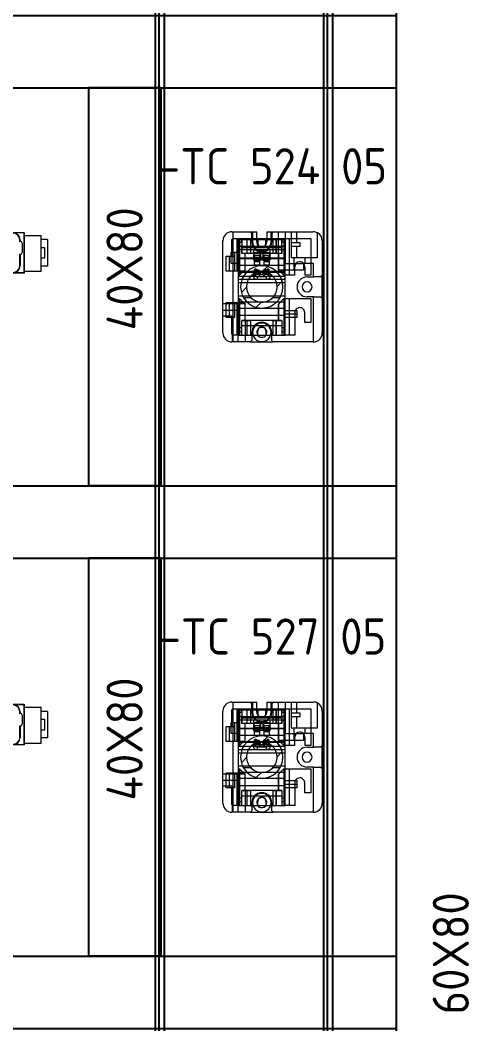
# Model space of a CAD drawing. Header units: millimetres. Extents: x 0 to 69574, y -5 to 41746.
# Drawn here: x 45713 to 45961, y 11662 to 12217 of the extents above; entities that cross this region are included whole.
import ezdxf
from ezdxf.enums import TextEntityAlignment as Align

# ---------------------------------------------------------------- set-up
doc = ezdxf.new("R2010")
doc.units = ezdxf.units.MM
doc.set_wipeout_variables(frame=1)
doc.layers.add('! NO PLOT !', color=7, linetype='Continuous', true_color=0xff75dd, plot=False)
doc.layers.add('000-PI-Oprema', color=30, linetype='Continuous', lineweight=5)
doc.layers.add('000-PI_TEXT', color=7, linetype='Continuous')
doc.layers.add('002-PI-Kabelska kanalica', color=150, linetype='Continuous')
doc.styles.add('PI0', font='isocpeur.ttf', dxfattribs={"width": 0.9})

# ---------------------------------------------------------------- blocks, each defined once
blk = doc.blocks.new('*U1095')
at = {"layer": '002-PI-Kabelska kanalica'}
blk.add_line((40, -100), (40, 1510), dxfattribs=at)
blk = doc.blocks.new('*U1086')
at = {"layer": '002-PI-Kabelska kanalica'}
for p, q in [((-20, 470), (20, 470)), ((-20, -100), (-20, 470)), ((20, -100), (20, 470)), ((-20, -100), (20, -100))]:
    blk.add_line(p, q, dxfattribs=at)
blk = doc.blocks.new('8606.000_montažna')
at = {"layer": '! NO PLOT !'}
blk.add_line((51182.39, 38449.42), (51182.39, 36559.42), dxfattribs=at)
blk = doc.blocks.new('*U580')
at = {"layer": '002-PI-Kabelska kanalica'}
for p, q in [((-20, 120), (20, 120)), ((-20, -100), (-20, 120)), ((20, -100), (20, 120)), ((-20, -100), (20, -100))]:
    blk.add_line(p, q, dxfattribs=at)
blk = doc.blocks.new('XPSBAC14AC')
blk.add_wipeout([(51947.94, 38327.31), (51951.03, 38327.31), (51951.03, 38330.91), (51965.63, 38330.91), (51965.63, 38327.31), (51967.94, 38327.31), (51967.94, 38317.9), (51969.58, 38317.9), (51969.58, 38218.9), (51967.94, 38218.9), (51967.94, 38209.5), (51965.63, 38209.5), (51965.63, 38205.9), (51951.03, 38205.9), (51951.03, 38209.5), (51947.94, 38209.5), (51947.94, 38218.9), (51947.08, 38218.9), (51947.08, 38317.9), (51947.94, 38317.9)]).dxf.layer = '000-PI-Oprema'
at = {"layer": '000-PI-Oprema'}
for p, q in [((51951.03, 38330.91), (51965.63, 38330.91)), ((51951.03, 38330.91), (51951.03, 38327.31)), ((51955.34, 38329.2), (51961.33, 38329.2)), ((51955.34, 38327.31), (51955.34, 38329.2)), ((51961.33, 38329.2), (51961.33, 38327.31)), ((51965.63, 38330.91), (51965.63, 38327.31)), ((51967.94, 38327.31), (51947.94, 38327.31)), ((51947.94, 38317.9), (51947.94, 38327.31)), ((51967.94, 38327.31), (51967.94, 38317.9)), ((51947.08, 38317.9), (51953.47, 38317.9)), ((51947.17, 38317.82), (51947.08, 38317.9)), ((51947.08, 38299.18), (51947.08, 38317.9)), ((51947.17, 38317.82), (51953.33, 38317.82)), ((51947.17, 38218.99), (51947.17, 38317.82)), ((51953.33, 38317.9), (51953.33, 38315.25)), ((51953.47, 38317.4), (51953.33, 38317.4)), ((51954.89, 38318.75), (51953.47, 38318.75)), ((51953.47, 38315.09), (51953.47, 38318.75)), ((51954.89, 38318.56), (51953.47, 38318.56)), ((51954.89, 38318.75), (51954.89, 38315.09)), ((51954.89, 38317.9), (51961.77, 38317.9)), ((51955.33, 38317.4), (51954.89, 38317.4)), ((51955.33, 38317.4), (51955.33, 38315.4)), ((51961.77, 38317.4), (51961.33, 38317.4)), ((51961.33, 38315.4), (51961.33, 38317.4)), ((51963.19, 38318.75), (51961.77, 38318.75)), ((51961.77, 38315.09), (51961.77, 38318.75)), ((51961.77, 38318.56), (51963.19, 38318.56)), ((51963.19, 38318.75), (51963.19, 38315.09)), ((51963.19, 38317.9), (51969.58, 38317.9)), ((51963.33, 38317.4), (51963.19, 38317.4)), ((51963.33, 38317.9), (51963.33, 38315.25)), ((51963.33, 38317.82), (51969.49, 38317.82)), ((51969.49, 38317.82), (51969.58, 38317.9)), ((51969.49, 38317.82), (51969.49, 38218.99)), ((51969.58, 38317.9), (51969.58, 38299.18)), ((51953.47, 38315.25), (51951.28, 38315.25)), ((51951.28, 38315.08), (51951.28, 38315.25)), ((51965.38, 38315.08), (51951.28, 38315.08)), ((51953.47, 38315.4), (51953.33, 38315.4)), ((51954.89, 38315.46), (51953.47, 38315.46)), ((51955.33, 38315.4), (51954.89, 38315.4)), ((51961.77, 38315.25), (51954.89, 38315.25)), ((51955.33, 38316.76), (51958.33, 38316.79)), ((51958.33, 38316.79), (51961.33, 38316.76)), ((51961.77, 38315.4), (51961.33, 38315.4)), ((51961.77, 38315.46), (51963.19, 38315.46)), ((51963.33, 38315.4), (51963.19, 38315.4)), ((51965.38, 38315.25), (51963.19, 38315.25)), ((51965.38, 38315.25), (51965.38, 38315.08)), ((51947.28, 38311.25), (51947.45, 38311.25)), ((51947.28, 38311.25), (51947.28, 38225.05)), ((51947.45, 38311.25), (51947.45, 38225.05)), ((51969.21, 38311.25), (51969.38, 38311.25)), ((51969.21, 38225.05), (51969.21, 38311.25)), ((51969.38, 38225.05), (51969.38, 38311.25)), ((51947.02, 38297.5), (51947.11, 38297.5)), ((51947.02, 38294.3), (51947.02, 38297.5)), ((51947.06, 38299.15), (51947.14, 38299.23)), ((51947.06, 38297.5), (51947.06, 38299.15)), ((51947.14, 38300.15), (51947.08, 38300.15)), ((51947.11, 38297.67), (51947.08, 38297.67)), ((51947.08, 38297.67), (51947.08, 38297.5)), ((51947.11, 38294.13), (51947.11, 38297.67)), ((51969.58, 38300.15), (51969.53, 38300.15)), ((51969.53, 38299.23), (51969.61, 38299.15)), ((51969.59, 38297.67), (51969.56, 38297.67)), ((51969.56, 38297.67), (51969.56, 38294.13)), ((51969.56, 38297.5), (51969.64, 38297.5)), ((51969.59, 38297.5), (51969.59, 38297.67)), ((51969.61, 38299.15), (51969.61, 38297.5)), ((51969.64, 38297.5), (51969.64, 38294.3)), ((51947.11, 38294.3), (51947.02, 38294.3)), ((51947.06, 38292.65), (51947.06, 38294.3)), ((51947.14, 38292.58), (51947.06, 38292.65)), ((51947.08, 38294.3), (51947.08, 38294.13)), ((51947.08, 38294.13), (51947.11, 38294.13)), ((51947.08, 38244.18), (51947.08, 38292.63)), ((51947.08, 38291.65), (51947.14, 38291.65)), ((51969.61, 38292.65), (51969.53, 38292.58)), ((51969.53, 38291.65), (51969.58, 38291.65)), ((51969.64, 38294.3), (51969.56, 38294.3)), ((51969.56, 38294.13), (51969.59, 38294.13)), ((51969.58, 38292.63), (51969.58, 38244.18)), ((51969.59, 38294.13), (51969.59, 38294.3)), ((51969.61, 38294.3), (51969.61, 38292.65)), ((51947.14, 38245.15), (51947.08, 38245.15)), ((51969.58, 38245.15), (51969.53, 38245.15)), ((51947.02, 38239.3), (51947.02, 38242.5)), ((51947.02, 38242.5), (51947.11, 38242.5)), ((51947.06, 38244.15), (51947.14, 38244.23)), ((51947.06, 38242.5), (51947.06, 38244.15)), ((51947.08, 38242.67), (51947.08, 38242.5)), ((51947.11, 38242.67), (51947.08, 38242.67)), ((51947.11, 38239.13), (51947.11, 38242.67)), ((51969.53, 38244.23), (51969.61, 38244.15)), ((51969.56, 38242.67), (51969.56, 38239.13)), ((51969.59, 38242.67), (51969.56, 38242.67)), ((51969.56, 38242.5), (51969.64, 38242.5)), ((51969.59, 38242.5), (51969.59, 38242.67)), ((51969.61, 38244.15), (51969.61, 38242.5)), ((51969.64, 38242.5), (51969.64, 38239.3)), ((51947.11, 38239.3), (51947.02, 38239.3)), ((51947.06, 38237.65), (51947.06, 38239.3)), ((51947.14, 38237.58), (51947.06, 38237.65)), ((51947.08, 38239.3), (51947.08, 38239.13)), ((51947.08, 38239.13), (51947.11, 38239.13)), ((51947.08, 38218.9), (51947.08, 38237.63)), ((51947.08, 38236.65), (51947.14, 38236.65)), ((51969.61, 38237.65), (51969.53, 38237.58)), ((51969.53, 38236.65), (51969.58, 38236.65)), ((51969.64, 38239.3), (51969.56, 38239.3)), ((51969.56, 38239.13), (51969.59, 38239.13)), ((51969.58, 38237.63), (51969.58, 38218.9)), ((51969.59, 38239.13), (51969.59, 38239.3)), ((51969.61, 38239.3), (51969.61, 38237.65)), ((51947.45, 38225.05), (51947.28, 38225.05)), ((51969.38, 38225.05), (51969.21, 38225.05)), ((51947.17, 38218.99), (51947.08, 38218.9)), ((51969.58, 38218.9), (51947.08, 38218.9)), ((51969.49, 38218.99), (51947.17, 38218.99)), ((51947.94, 38209.5), (51947.94, 38218.9)), ((51951.28, 38221.05), (51951.28, 38221.22)), ((51951.28, 38221.22), (51957.6, 38221.22)), ((51957.6, 38221.05), (51951.28, 38221.05)), ((51963.58, 38220.05), (51958.58, 38220.05)), ((51964.57, 38221.22), (51965.42, 38221.22)), ((51965.43, 38221.05), (51964.57, 38221.05)), ((51965.43, 38221.05), (51965.42, 38221.22)), ((51967.94, 38218.9), (51967.94, 38209.5)), ((51969.49, 38218.99), (51969.58, 38218.9)), ((51947.94, 38209.5), (51967.94, 38209.5)), ((51951.03, 38205.9), (51951.03, 38209.5)), ((51955.33, 38207.61), (51955.33, 38209.5)), ((51961.33, 38207.61), (51955.33, 38207.61)), ((51961.33, 38209.5), (51961.33, 38207.61)), ((51965.63, 38205.9), (51965.63, 38209.5)), ((51965.63, 38205.9), (51951.03, 38205.9))]:
    blk.add_line(p, q, dxfattribs=at)
for centre, radius, start, end in [((51951.28, 38311.25), 4, 90, 180), ((51951.28, 38311.25), 3.83, 90, 180), ((51976.28, 37111.64), 1205.24, 90.85346, 90.99635), ((51965.38, 38311.25), 4, 0, 90), ((51965.38, 38311.25), 3.83, 0, 90), ((51951.28, 38225.05), 4, 180, 270), ((51951.28, 38225.05), 3.83, 180, 270), ((51965.38, 38225.05), 3.83, 270.6387, 0), ((51965.38, 38225.05), 4, 270.625, 0), ((51958.58, 38221.05), 1, 170.1939, 270), ((51963.58, 38221.05), 0.998, 270, 9.9366)]:
    blk.add_arc(centre, radius, start, end, dxfattribs=at)
for points, knots in [([(51947.14, 38299.69), (51947.14, 38299.72), (51947.14, 38299.78), (51947.14, 38299.87), (51947.14, 38299.94), (51947.14, 38300.01), (51947.14, 38300.06), (51947.14, 38300.1), (51947.14, 38300.12), (51947.14, 38300.13), (51947.14, 38300.14), (51947.14, 38300.15), (51947.14, 38300.15), (51947.14, 38300.15)], [0, 0, 0, 0, 0.193096, 0.38017, 0.553085, 0.705022, 0.829881, 0.880646, 0.922911, 0.956185, 0.980215, 0.994834, 1, 1, 1, 1]), ([(51947.14, 38299.23), (51947.14, 38299.23), (51947.14, 38299.24), (51947.14, 38299.24), (51947.14, 38299.25), (51947.14, 38299.28), (51947.14, 38299.32), (51947.14, 38299.37), (51947.14, 38299.44), (51947.14, 38299.55), (51947.14, 38299.63), (51947.14, 38299.69)], [0, 0, 0, 0, 0.00666, 0.022616, 0.047761, 0.081913, 0.175972, 0.300944, 0.452175, 0.623721, 1, 1, 1, 1]), ([(51969.53, 38300.15), (51969.53, 38300.15), (51969.53, 38300.15), (51969.53, 38300.14), (51969.53, 38300.13), (51969.53, 38300.12), (51969.53, 38300.1), (51969.52, 38300.06), (51969.52, 38300.01), (51969.52, 38299.94), (51969.52, 38299.87), (51969.52, 38299.78), (51969.52, 38299.72), (51969.52, 38299.69)], [0, 0, 0, 0, 0.005166, 0.019785, 0.043815, 0.077089, 0.119354, 0.170119, 0.294978, 0.446915, 0.61983, 0.806904, 1, 1, 1, 1]), ([(51969.52, 38299.69), (51969.52, 38299.63), (51969.52, 38299.55), (51969.52, 38299.44), (51969.52, 38299.37), (51969.52, 38299.32), (51969.53, 38299.28), (51969.53, 38299.25), (51969.53, 38299.24), (51969.53, 38299.24), (51969.53, 38299.23), (51969.53, 38299.23)], [0, 0, 0, 0, 0.376279, 0.547825, 0.699056, 0.824028, 0.918087, 0.952239, 0.977384, 0.99334, 1, 1, 1, 1]), ([(51947.14, 38292.11), (51947.14, 38292.17), (51947.14, 38292.26), (51947.14, 38292.36), (51947.14, 38292.43), (51947.14, 38292.49), (51947.14, 38292.53), (51947.14, 38292.55), (51947.14, 38292.56), (51947.14, 38292.57), (51947.14, 38292.58), (51947.14, 38292.58)], [0, 0, 0, 0, 0.37628, 0.547819, 0.699055, 0.824029, 0.918087, 0.952239, 0.977384, 0.99334, 1, 1, 1, 1]), ([(51947.14, 38291.65), (51947.14, 38291.65), (51947.14, 38291.66), (51947.14, 38291.66), (51947.14, 38291.68), (51947.14, 38291.69), (51947.14, 38291.71), (51947.14, 38291.74), (51947.14, 38291.79), (51947.14, 38291.86), (51947.14, 38291.94), (51947.14, 38292.03), (51947.14, 38292.08), (51947.14, 38292.11)], [0, 0, 0, 0, 0.005166, 0.019784, 0.043814, 0.077089, 0.119356, 0.170122, 0.294977, 0.4469, 0.619834, 0.806964, 1, 1, 1, 1]), ([(51969.53, 38292.58), (51969.53, 38292.58), (51969.53, 38292.57), (51969.53, 38292.56), (51969.53, 38292.55), (51969.53, 38292.53), (51969.52, 38292.49), (51969.52, 38292.43), (51969.52, 38292.36), (51969.52, 38292.26), (51969.52, 38292.17), (51969.52, 38292.11)], [0, 0, 0, 0, 0.00666, 0.022616, 0.047761, 0.081913, 0.175972, 0.300945, 0.452176, 0.623721, 1, 1, 1, 1]), ([(51969.52, 38292.11), (51969.52, 38292.08), (51969.52, 38292.03), (51969.52, 38291.94), (51969.52, 38291.86), (51969.52, 38291.79), (51969.52, 38291.74), (51969.53, 38291.71), (51969.53, 38291.69), (51969.53, 38291.68), (51969.53, 38291.66), (51969.53, 38291.66), (51969.53, 38291.65), (51969.53, 38291.65)], [0, 0, 0, 0, 0.193096, 0.38017, 0.553085, 0.705023, 0.829882, 0.880646, 0.922912, 0.956185, 0.980215, 0.994834, 1, 1, 1, 1]), ([(51947.14, 38244.69), (51947.14, 38244.72), (51947.14, 38244.78), (51947.14, 38244.87), (51947.14, 38244.94), (51947.14, 38245.01), (51947.14, 38245.06), (51947.14, 38245.1), (51947.14, 38245.12), (51947.14, 38245.13), (51947.14, 38245.14), (51947.14, 38245.15), (51947.14, 38245.15), (51947.14, 38245.15)], [0, 0, 0, 0, 0.193096, 0.38017, 0.553085, 0.705022, 0.829881, 0.880646, 0.922911, 0.956185, 0.980215, 0.994834, 1, 1, 1, 1]), ([(51969.53, 38245.15), (51969.53, 38245.15), (51969.53, 38245.15), (51969.53, 38245.14), (51969.53, 38245.13), (51969.53, 38245.12), (51969.53, 38245.1), (51969.52, 38245.06), (51969.52, 38245.01), (51969.52, 38244.94), (51969.52, 38244.87), (51969.52, 38244.78), (51969.52, 38244.72), (51969.52, 38244.69)], [0, 0, 0, 0, 0.005166, 0.019785, 0.043815, 0.077089, 0.119354, 0.170119, 0.294978, 0.446915, 0.61983, 0.806904, 1, 1, 1, 1]), ([(51947.14, 38244.23), (51947.14, 38244.23), (51947.14, 38244.24), (51947.14, 38244.24), (51947.14, 38244.25), (51947.14, 38244.28), (51947.14, 38244.32), (51947.14, 38244.37), (51947.14, 38244.44), (51947.14, 38244.55), (51947.14, 38244.63), (51947.14, 38244.69)], [0, 0, 0, 0, 0.00666, 0.022616, 0.047761, 0.081913, 0.175972, 0.300944, 0.452175, 0.623721, 1, 1, 1, 1]), ([(51969.52, 38244.69), (51969.52, 38244.63), (51969.52, 38244.55), (51969.52, 38244.44), (51969.52, 38244.37), (51969.52, 38244.32), (51969.53, 38244.28), (51969.53, 38244.25), (51969.53, 38244.24), (51969.53, 38244.24), (51969.53, 38244.23), (51969.53, 38244.23)], [0, 0, 0, 0, 0.376279, 0.547825, 0.699056, 0.824028, 0.918087, 0.952239, 0.977384, 0.99334, 1, 1, 1, 1]), ([(51947.14, 38237.11), (51947.14, 38237.17), (51947.14, 38237.26), (51947.14, 38237.36), (51947.14, 38237.43), (51947.14, 38237.49), (51947.14, 38237.53), (51947.14, 38237.55), (51947.14, 38237.56), (51947.14, 38237.57), (51947.14, 38237.58), (51947.14, 38237.58)], [0, 0, 0, 0, 0.37628, 0.547819, 0.699055, 0.824029, 0.918087, 0.952239, 0.977384, 0.99334, 1, 1, 1, 1]), ([(51947.14, 38236.65), (51947.14, 38236.65), (51947.14, 38236.66), (51947.14, 38236.66), (51947.14, 38236.68), (51947.14, 38236.69), (51947.14, 38236.71), (51947.14, 38236.74), (51947.14, 38236.79), (51947.14, 38236.86), (51947.14, 38236.94), (51947.14, 38237.03), (51947.14, 38237.08), (51947.14, 38237.11)], [0, 0, 0, 0, 0.005166, 0.019784, 0.043814, 0.077089, 0.119356, 0.170122, 0.294977, 0.4469, 0.619834, 0.806964, 1, 1, 1, 1]), ([(51969.53, 38237.58), (51969.53, 38237.58), (51969.53, 38237.57), (51969.53, 38237.56), (51969.53, 38237.55), (51969.53, 38237.53), (51969.52, 38237.49), (51969.52, 38237.43), (51969.52, 38237.36), (51969.52, 38237.26), (51969.52, 38237.17), (51969.52, 38237.11)], [0, 0, 0, 0, 0.00666, 0.022616, 0.047761, 0.081913, 0.175972, 0.300945, 0.452176, 0.623721, 1, 1, 1, 1]), ([(51969.52, 38237.11), (51969.52, 38237.08), (51969.52, 38237.03), (51969.52, 38236.94), (51969.52, 38236.86), (51969.52, 38236.79), (51969.52, 38236.74), (51969.53, 38236.71), (51969.53, 38236.69), (51969.53, 38236.68), (51969.53, 38236.66), (51969.53, 38236.66), (51969.53, 38236.65), (51969.53, 38236.65)], [0, 0, 0, 0, 0.193096, 0.38017, 0.553085, 0.705023, 0.829882, 0.880646, 0.922912, 0.956185, 0.980215, 0.994834, 1, 1, 1, 1])]:
    blk.add_open_spline(points, degree=3, knots=knots, dxfattribs=at)
blk = doc.blocks.new('DELTA IP 15 - 47506015')
at = {"layer": '000-PI-Oprema'}
for p, q in [((47093.87, 28633.66), (47094.94, 28633.66)), ((47093.87, 28633.66), (47093.87, 28633.66)), ((47094.94, 28633.66), (47094.94, 28633.66)), ((47094.94, 28633.66), (47096.94, 28633.66)), ((47096.94, 28633.66), (47103.2, 28633.66)), ((47096.94, 28633.66), (47096.94, 28633.66)), ((47103.2, 28633.66), (47103.2, 28633.66)), ((47103.2, 28633.66), (47110.14, 28633.66)), ((47103.2, 28631.94), (47103.2, 28633.66)), ((47106.34, 28633.66), (47106.34, 28633.66)), ((47106.34, 28625.19), (47106.34, 28633.66)), ((47110.14, 28633.66), (47144.81, 28633.66)), ((47110.14, 28633.66), (47110.14, 28633.66)), ((47110.14, 28633.66), (47110.14, 28631.94)), ((47144.81, 28633.66), (47144.81, 28633.66)), ((47088.87, 28628.38), (47088.87, 28628.66)), ((47088.87, 28628.66), (47088.87, 28628.66)), ((47088.87, 28628.66), (47088.87, 28628.66)), ((47088.87, 28628.38), (47088.87, 28628.38)), ((47088.87, 28628.38), (47092.78, 28628.38)), ((47088.87, 28621.39), (47088.87, 28628.38)), ((47088.87, 28628.14), (47088.87, 28628.14)), ((47149.81, 28628.14), (47088.87, 28628.14)), ((47089.06, 28630.04), (47089.06, 28630.04)), ((47093.39, 28628.99), (47092.62, 28628.23)), ((47092.62, 28628.23), (47092.62, 28628.23)), ((47092.62, 28625.19), (47092.62, 28628.23)), ((47092.78, 28628.38), (47103.2, 28628.38)), ((47093.39, 28628.99), (47093.39, 28628.99)), ((47102.42, 28628.99), (47093.39, 28628.99)), ((47094.94, 28628.38), (47094.94, 28628.99)), ((47094.94, 28628.38), (47094.94, 28628.38)), ((47096.94, 28628.99), (47096.94, 28628.38)), ((47096.94, 28628.38), (47096.94, 28628.38)), ((47102.42, 28631.94), (47110.62, 28631.94)), ((47102.42, 28627.19), (47102.42, 28631.94)), ((47102.42, 28631.94), (47102.42, 28631.94)), ((47102.42, 28630.19), (47102.42, 28630.19)), ((47102.42, 28630.19), (47102.42, 28630.19)), ((47110.62, 28630.19), (47102.42, 28630.19)), ((47102.42, 28628.99), (47102.42, 28628.99)), ((47110.62, 28627.19), (47102.42, 28627.19)), ((47102.42, 28627.19), (47102.42, 28627.19)), ((47103.2, 28628.38), (47103.2, 28631.94)), ((47103.2, 28628.38), (47103.2, 28628.38)), ((47110.14, 28631.94), (47110.14, 28621.39)), ((47110.62, 28631.94), (47110.62, 28631.94)), ((47110.62, 28631.94), (47110.62, 28627.19)), ((47110.62, 28630.19), (47110.62, 28630.19)), ((47110.62, 28630.19), (47110.62, 28630.19)), ((47110.62, 28627.19), (47110.62, 28625.19)), ((47110.62, 28627.19), (47110.62, 28627.19)), ((47128.05, 28627.19), (47128.05, 28631.94)), ((47128.05, 28631.94), (47128.05, 28631.94)), ((47128.05, 28631.94), (47136.25, 28631.94)), ((47128.05, 28630.19), (47128.05, 28630.19)), ((47128.05, 28630.19), (47128.05, 28630.19)), ((47136.25, 28630.19), (47128.05, 28630.19)), ((47128.05, 28625.19), (47128.05, 28627.19)), ((47128.05, 28627.19), (47128.05, 28627.19)), ((47136.25, 28627.19), (47128.05, 28627.19)), ((47132.34, 28629.19), (47136.25, 28629.19)), ((47132.34, 28627.19), (47132.34, 28629.19)), ((47132.34, 28629.19), (47132.34, 28629.19)), ((47138.47, 28627.19), (47132.34, 28627.19)), ((47132.34, 28625.19), (47132.34, 28627.19)), ((47136.25, 28631.94), (47136.25, 28627.19)), ((47136.25, 28631.94), (47136.25, 28631.94)), ((47136.25, 28630.19), (47136.25, 28630.19)), ((47136.25, 28630.19), (47136.25, 28630.19)), ((47136.25, 28629.19), (47138.47, 28629.19)), ((47145.28, 28628.99), (47136.25, 28628.99)), ((47136.25, 28628.99), (47136.25, 28628.99)), ((47136.25, 28627.19), (47136.25, 28627.19)), ((47138.47, 28629.19), (47138.47, 28628.99)), ((47138.47, 28629.19), (47138.47, 28629.19)), ((47138.47, 28628.99), (47138.47, 28627.19)), ((47138.47, 28627.19), (47138.47, 28625.19)), ((47145.28, 28628.99), (47145.28, 28628.99)), ((47146.05, 28628.23), (47145.28, 28628.99)), ((47146.05, 28628.23), (47146.05, 28628.23)), ((47146.05, 28628.23), (47146.05, 28625.19)), ((47149.62, 28630.04), (47149.62, 28630.04)), ((47149.81, 28628.66), (47149.81, 28618.66)), ((47149.81, 28628.66), (47149.81, 28628.66)), ((47149.81, 28628.66), (47149.81, 28628.66)), ((47149.81, 28628.14), (47149.81, 28628.14)), ((47088.87, 28625.19), (47088.87, 28625.19)), ((47088.87, 28625.19), (47106.34, 28625.19)), ((47088.87, 28618.51), (47088.87, 28621.39)), ((47088.87, 28621.39), (47088.87, 28621.39)), ((47092.62, 28621.39), (47088.87, 28621.39)), ((47092.62, 28625.89), (47092.62, 28625.89)), ((47092.62, 28625.89), (47110.62, 28625.89)), ((47114.28, 28625.19), (47092.62, 28625.19)), ((47092.62, 28625.19), (47092.62, 28623.19)), ((47092.62, 28625.19), (47092.62, 28625.19)), ((47092.62, 28625.19), (47092.62, 28625.19)), ((47092.62, 28624.49), (47092.62, 28624.49)), ((47112.92, 28624.49), (47092.62, 28624.49)), ((47092.62, 28624.49), (47092.62, 28624.49)), ((47110.62, 28624.49), (47092.62, 28624.49)), ((47092.62, 28623.19), (47092.62, 28601.19)), ((47092.62, 28623.19), (47097.76, 28623.19)), ((47092.62, 28623.19), (47092.62, 28623.19)), ((47092.62, 28623.19), (47092.62, 28623.19)), ((47092.62, 28623.19), (47094.74, 28623.19)), ((47100.82, 28621.39), (47092.62, 28621.39)), ((47094.74, 28625.19), (47094.74, 28625.19)), ((47094.74, 28625.19), (47094.74, 28623.19)), ((47094.74, 28623.19), (47094.74, 28623.19)), ((47096.74, 28625.19), (47096.74, 28625.19)), ((47096.74, 28623.19), (47096.74, 28625.19)), ((47096.74, 28623.19), (47096.74, 28623.19)), ((47096.74, 28623.19), (47100.82, 28623.19)), ((47097.76, 28601.19), (47097.76, 28623.19)), ((47097.76, 28623.19), (47100.82, 28623.19)), ((47100.82, 28601.19), (47100.82, 28623.19)), ((47100.82, 28623.19), (47100.82, 28623.19)), ((47100.82, 28623.19), (47100.82, 28618.44)), ((47100.82, 28623.19), (47100.82, 28623.19)), ((47100.82, 28621.39), (47100.82, 28621.39)), ((47100.82, 28621.39), (47109.86, 28621.39)), ((47100.82, 28621.39), (47109.86, 28621.39)), ((47100.82, 28621.39), (47100.82, 28621.39)), ((47103.44, 28599.19), (47103.44, 28625.19)), ((47106.34, 28625.19), (47106.34, 28625.19)), ((47107.44, 28599.19), (47107.44, 28625.19)), ((47109.86, 28621.39), (47112.92, 28624.46)), ((47109.86, 28621.39), (47110.62, 28622.16)), ((47109.86, 28621.39), (47109.86, 28621.39)), ((47110.14, 28621.39), (47109.86, 28621.39)), ((47109.86, 28621.39), (47109.86, 28621.39)), ((47110.14, 28621.39), (47110.14, 28621.39)), ((47110.62, 28625.89), (47110.62, 28625.89)), ((47110.62, 28625.19), (47110.62, 28622.16)), ((47110.62, 28624.49), (47110.62, 28624.49)), ((47110.62, 28622.16), (47110.62, 28622.16)), ((47110.84, 28599.19), (47110.84, 28625.19)), ((47112.92, 28625.19), (47112.92, 28625.19)), ((47112.92, 28625.19), (47112.92, 28624.46)), ((47112.92, 28624.49), (47112.92, 28624.49)), ((47112.92, 28624.46), (47112.92, 28624.46)), ((47113.54, 28622.35), (47113.54, 28622.35)), ((47113.54, 28622.35), (47113.54, 28618.32)), ((47114.28, 28599.19), (47114.28, 28625.19)), ((47123.36, 28625.19), (47114.28, 28625.19)), ((47116.26, 28623.48), (47119.11, 28620.63)), ((47116.26, 28623.48), (47116.26, 28623.48)), ((47121.54, 28599.19), (47121.54, 28625.19)), ((47123.36, 28599.19), (47123.36, 28625.19)), ((47127.37, 28625.19), (47123.36, 28625.19)), ((47125.14, 28599.19), (47125.14, 28625.19)), ((47125.14, 28622.35), (47125.14, 28622.35)), ((47125.75, 28625.19), (47125.75, 28625.19)), ((47125.75, 28624.46), (47125.75, 28625.19)), ((47146.05, 28624.49), (47125.75, 28624.49)), ((47125.75, 28624.49), (47125.75, 28624.49)), ((47125.75, 28624.46), (47128.81, 28621.39)), ((47125.75, 28624.46), (47125.75, 28624.46)), ((47134.91, 28625.19), (47127.37, 28625.19)), ((47127.37, 28599.19), (47127.37, 28625.19)), ((47127.84, 28599.19), (47127.84, 28625.19)), ((47128.05, 28625.89), (47128.05, 28625.89)), ((47128.05, 28625.89), (47146.05, 28625.89)), ((47128.05, 28622.16), (47128.05, 28625.19)), ((47128.05, 28624.49), (47128.05, 28624.49)), ((47146.05, 28624.49), (47128.05, 28624.49)), ((47128.05, 28622.16), (47128.81, 28621.39)), ((47128.05, 28622.16), (47128.05, 28622.16)), ((47128.81, 28621.39), (47128.81, 28621.39)), ((47128.81, 28621.39), (47137.85, 28621.39)), ((47128.81, 28621.39), (47137.85, 28621.39)), ((47128.81, 28621.39), (47128.81, 28621.39)), ((47131.24, 28599.19), (47131.24, 28625.19)), ((47138.47, 28625.19), (47132.34, 28625.19)), ((47132.34, 28625.19), (47132.34, 28625.19)), ((47139.77, 28625.19), (47134.91, 28625.19)), ((47134.91, 28599.19), (47134.91, 28625.19)), ((47135.24, 28599.19), (47135.24, 28625.19)), ((47137.85, 28623.19), (47137.85, 28623.19)), ((47137.85, 28601.19), (47137.85, 28623.19)), ((47140.92, 28623.19), (47137.85, 28623.19)), ((47137.85, 28618.44), (47137.85, 28623.19)), ((47137.85, 28623.19), (47141.94, 28623.19)), ((47137.85, 28623.19), (47137.85, 28623.19)), ((47137.85, 28621.39), (47137.85, 28621.39)), ((47137.85, 28621.39), (47137.85, 28621.39)), ((47138.47, 28625.19), (47138.47, 28625.19)), ((47139.77, 28599.19), (47139.77, 28625.19)), ((47141.7, 28625.19), (47139.77, 28625.19)), ((47140.92, 28601.19), (47140.92, 28623.19)), ((47146.05, 28623.19), (47140.92, 28623.19)), ((47141.7, 28599.19), (47141.7, 28625.19)), ((47145.35, 28625.19), (47141.7, 28625.19)), ((47141.94, 28625.19), (47141.94, 28625.19)), ((47141.94, 28625.19), (47141.94, 28623.19)), ((47141.94, 28623.19), (47141.94, 28623.19)), ((47143.94, 28625.19), (47143.94, 28625.19)), ((47143.94, 28623.19), (47143.94, 28625.19)), ((47143.94, 28623.19), (47143.94, 28623.19)), ((47143.94, 28623.19), (47146.05, 28623.19)), ((47145.35, 28599.19), (47145.35, 28625.19)), ((47146.05, 28625.19), (47145.35, 28625.19)), ((47146.05, 28625.89), (47146.05, 28625.89)), ((47146.05, 28625.19), (47146.05, 28625.19)), ((47146.05, 28625.19), (47146.05, 28599.19)), ((47146.05, 28625.19), (47146.05, 28625.19)), ((47146.05, 28624.49), (47146.05, 28624.49)), ((47146.05, 28624.49), (47146.05, 28624.49)), ((47146.05, 28623.19), (47146.05, 28623.19)), ((47146.05, 28623.19), (47146.05, 28623.19)), ((47088.87, 28620.19), (47088.87, 28620.19)), ((47089.69, 28617.69), (47088.87, 28618.51)), ((47088.87, 28618.51), (47088.87, 28605.87)), ((47088.87, 28618.51), (47088.87, 28618.51)), ((47092.62, 28617.69), (47089.69, 28617.69)), ((47089.69, 28617.69), (47089.69, 28617.69)), ((47092.62, 28620.19), (47092.62, 28620.19)), ((47092.62, 28620.19), (47100.82, 28620.19)), ((47092.62, 28620.19), (47092.62, 28620.19)), ((47092.62, 28620.19), (47092.62, 28620.19)), ((47092.62, 28620.19), (47092.62, 28620.19)), ((47092.62, 28620.19), (47100.82, 28620.19)), ((47092.62, 28618.44), (47092.62, 28618.44)), ((47100.82, 28618.44), (47092.62, 28618.44)), ((47094.19, 28617.69), (47092.62, 28617.69)), ((47094.19, 28617.69), (47094.19, 28617.69)), ((47100.82, 28620.19), (47100.82, 28620.19)), ((47100.82, 28620.19), (47100.82, 28620.19)), ((47100.82, 28620.19), (47100.82, 28620.19)), ((47100.82, 28620.19), (47100.82, 28620.19)), ((47100.82, 28618.44), (47100.82, 28618.44)), ((47113.54, 28618.32), (47113.54, 28618.32)), ((47119.11, 28620.63), (47119.11, 28620.63)), ((47124.83, 28616.74), (47126.4, 28616.74)), ((47125.14, 28618.32), (47125.14, 28618.32)), ((47126.4, 28616.49), (47127.55, 28616.49)), ((47128.22, 28616.15), (47126.54, 28613.95)), ((47127.31, 28613.95), (47128.99, 28616.15)), ((47128.22, 28616.15), (47128.99, 28616.15)), ((47131.36, 28613.28), (47131.36, 28616.18)), ((47131.36, 28616.18), (47134.64, 28616.18)), ((47133.43, 28616.18), (47133.43, 28613.28)), ((47134.33, 28616.58), (47134.02, 28616.44)), ((47134.02, 28616.44), (47134.02, 28613.03)), ((47134.02, 28616.44), (47134.64, 28616.18)), ((47134.33, 28616.74), (47134.33, 28616.58)), ((47134.33, 28616.74), (47135.78, 28616.74)), ((47134.33, 28616.58), (47135.78, 28616.58)), ((47135.78, 28616.18), (47134.64, 28616.18)), ((47134.64, 28616.18), (47134.64, 28613.28)), ((47135.78, 28616.74), (47135.78, 28607.64)), ((47139.69, 28616.74), (47135.78, 28616.74)), ((47135.78, 28616.58), (47138.11, 28616.58)), ((47136.71, 28616.18), (47135.78, 28616.18)), ((47136.71, 28616.18), (47138.11, 28616.58)), ((47136.71, 28613.28), (47136.71, 28616.18)), ((47137.85, 28620.19), (47137.85, 28620.19)), ((47137.85, 28620.19), (47137.85, 28620.19)), ((47137.85, 28620.19), (47146.05, 28620.19)), ((47137.85, 28620.19), (47137.85, 28620.19)), ((47137.85, 28620.19), (47137.85, 28620.19)), ((47137.85, 28620.19), (47146.05, 28620.19)), ((47146.05, 28618.44), (47137.85, 28618.44)), ((47137.85, 28618.44), (47137.85, 28618.44)), ((47138.11, 28616.58), (47138.11, 28612.88)), ((47138.24, 28607.64), (47138.24, 28616.74)), ((47139.69, 28607.64), (47139.69, 28616.74)), ((47144.19, 28617.69), (47146.05, 28617.69)), ((47144.19, 28617.69), (47144.19, 28617.69)), ((47149.81, 28617.31), (47144.19, 28617.31)), ((47144.19, 28617.31), (47144.19, 28617.31)), ((47146.05, 28620.19), (47146.05, 28620.19)), ((47146.05, 28620.19), (47146.05, 28620.19)), ((47146.05, 28620.19), (47146.05, 28620.19)), ((47146.05, 28620.19), (47146.05, 28620.19)), ((47146.05, 28618.44), (47146.05, 28618.44)), ((47146.05, 28617.69), (47148.84, 28617.69)), ((47149.81, 28618.66), (47148.84, 28617.69)), ((47148.84, 28617.69), (47148.84, 28617.69)), ((47149.81, 28620.19), (47149.81, 28620.19)), ((47149.81, 28618.66), (47149.81, 28618.66)), ((47149.81, 28618.66), (47149.81, 28614.94)), ((47149.81, 28617.31), (47149.81, 28617.31)), ((47092.62, 28614.44), (47095.04, 28614.44)), ((47092.62, 28614.44), (47092.62, 28614.44)), ((47095.04, 28614.44), (47095.04, 28614.44)), ((47097.28, 28612.19), (47097.28, 28612.19)), ((47110.91, 28612.42), (47108.05, 28615.28)), ((47108.05, 28615.28), (47108.05, 28615.28)), ((47110.91, 28612.42), (47110.91, 28612.42)), ((47125.11, 28614.74), (47123.54, 28614.74)), ((47123.54, 28614.74), (47123.54, 28609.64)), ((47125.11, 28614.74), (47125.11, 28609.64)), ((47127.68, 28614.74), (47126.12, 28614.74)), ((47126.12, 28609.64), (47126.12, 28614.74)), ((47126.4, 28612.99), (47127.55, 28612.99)), ((47126.4, 28611.39), (47127.55, 28611.39)), ((47127.31, 28613.95), (47126.54, 28613.95)), ((47126.54, 28610.43), (47128.22, 28608.24)), ((47126.54, 28610.43), (47127.31, 28610.43)), ((47126.87, 28613.34), (47128.55, 28615.53)), ((47127.64, 28613.34), (47126.87, 28613.34)), ((47126.87, 28611.05), (47127.64, 28611.05)), ((47128.55, 28608.85), (47126.87, 28611.05)), ((47128.99, 28608.24), (47127.31, 28610.43)), ((47129.32, 28615.53), (47127.64, 28613.34)), ((47127.64, 28611.05), (47129.32, 28608.85)), ((47127.68, 28609.64), (47127.68, 28614.74)), ((47127.77, 28611.96), (47130.63, 28609.11)), ((47127.77, 28611.96), (47127.77, 28611.96)), ((47128.55, 28615.53), (47129.32, 28615.53)), ((47131.36, 28613.28), (47134.64, 28613.28)), ((47131.36, 28608.2), (47131.36, 28611.1)), ((47134.64, 28611.1), (47131.36, 28611.1)), ((47133.43, 28611.1), (47133.43, 28608.2)), ((47134.02, 28613.03), (47134.64, 28613.28)), ((47134.02, 28613.03), (47134.33, 28612.88)), ((47134.33, 28611.5), (47134.02, 28611.36)), ((47134.02, 28611.36), (47134.02, 28607.95)), ((47134.64, 28611.1), (47134.02, 28611.36)), ((47135.78, 28612.88), (47134.33, 28612.88)), ((47134.33, 28612.88), (47134.33, 28611.5)), ((47134.33, 28611.5), (47135.78, 28611.5)), ((47134.64, 28613.28), (47135.78, 28613.28)), ((47134.64, 28611.1), (47134.64, 28608.2)), ((47135.78, 28611.1), (47134.64, 28611.1)), ((47135.78, 28613.28), (47136.71, 28613.28)), ((47138.11, 28612.88), (47135.78, 28612.88)), ((47135.78, 28611.5), (47138.11, 28611.5)), ((47136.71, 28611.1), (47135.78, 28611.1)), ((47136.71, 28613.28), (47138.11, 28612.88)), ((47138.11, 28611.5), (47136.71, 28611.1)), ((47136.71, 28608.2), (47136.71, 28611.1)), ((47138.11, 28611.5), (47138.11, 28607.8)), ((47141.1, 28612.19), (47141.1, 28612.19)), ((47146.05, 28614.44), (47143.34, 28614.44)), ((47143.34, 28614.44), (47143.34, 28614.44)), ((47144.19, 28614.94), (47146.05, 28614.94)), ((47144.19, 28614.94), (47144.19, 28614.94)), ((47146.05, 28614.94), (47149.81, 28614.94)), ((47146.05, 28614.44), (47146.05, 28614.44)), ((47149.81, 28614.94), (47149.81, 28614.94)), ((47088.87, 28605.87), (47089.69, 28606.69)), ((47088.87, 28583.75), (47088.87, 28605.87)), ((47088.87, 28605.87), (47088.87, 28605.87)), ((47089.69, 28606.69), (47092.62, 28606.69)), ((47089.69, 28606.69), (47089.69, 28606.69)), ((47095.04, 28609.95), (47092.62, 28609.95)), ((47092.62, 28609.95), (47092.62, 28609.95)), ((47092.62, 28606.69), (47094.19, 28606.69)), ((47092.62, 28605.99), (47092.62, 28605.99)), ((47092.62, 28605.99), (47100.82, 28605.99)), ((47094.19, 28606.69), (47094.19, 28606.69)), ((47095.04, 28609.95), (47095.04, 28609.95)), ((47100.82, 28605.99), (47100.82, 28601.19)), ((47100.82, 28605.99), (47100.82, 28605.99)), ((47113.54, 28606.07), (47113.54, 28606.07)), ((47113.54, 28606.07), (47113.54, 28602.03)), ((47123.54, 28609.64), (47125.11, 28609.64)), ((47124.83, 28607.64), (47126.4, 28607.64)), ((47125.14, 28606.07), (47125.14, 28606.07)), ((47126.12, 28609.64), (47127.68, 28609.64)), ((47126.4, 28607.89), (47127.55, 28607.89)), ((47128.99, 28608.24), (47128.22, 28608.24)), ((47129.32, 28608.85), (47128.55, 28608.85)), ((47130.63, 28609.11), (47130.63, 28609.11)), ((47134.64, 28608.2), (47131.36, 28608.2)), ((47134.64, 28608.2), (47134.02, 28607.95)), ((47134.02, 28607.95), (47134.33, 28607.8)), ((47135.78, 28607.8), (47134.33, 28607.8)), ((47134.33, 28607.8), (47134.33, 28607.64)), ((47135.78, 28607.64), (47134.33, 28607.64)), ((47134.64, 28608.2), (47135.78, 28608.2)), ((47135.78, 28608.2), (47136.71, 28608.2)), ((47138.11, 28607.8), (47135.78, 28607.8)), ((47135.78, 28607.64), (47139.69, 28607.64)), ((47138.11, 28607.8), (47136.71, 28608.2)), ((47137.85, 28601.19), (47137.85, 28605.99)), ((47137.85, 28605.99), (47146.05, 28605.99)), ((47137.85, 28605.99), (47137.85, 28605.99)), ((47143.34, 28609.95), (47146.05, 28609.95)), ((47143.34, 28609.95), (47143.34, 28609.95)), ((47144.19, 28609.44), (47144.19, 28609.44)), ((47146.05, 28609.44), (47144.19, 28609.44)), ((47144.19, 28607.07), (47144.19, 28607.07)), ((47144.19, 28607.07), (47149.81, 28607.07)), ((47144.19, 28606.69), (47144.19, 28606.69)), ((47146.05, 28606.69), (47144.19, 28606.69)), ((47146.05, 28609.95), (47146.05, 28609.95)), ((47149.81, 28609.44), (47146.05, 28609.44)), ((47148.84, 28606.69), (47146.05, 28606.69)), ((47146.05, 28605.99), (47146.05, 28605.99)), ((47148.84, 28606.69), (47149.81, 28605.72)), ((47148.84, 28606.69), (47148.84, 28606.69)), ((47149.81, 28609.44), (47149.81, 28609.44)), ((47149.81, 28609.44), (47149.81, 28605.72)), ((47149.81, 28607.07), (47149.81, 28607.07)), ((47149.81, 28605.72), (47149.81, 28602.99)), ((47149.81, 28605.72), (47149.81, 28605.72)), ((47088.87, 28604.2), (47088.87, 28604.2)), ((47092.62, 28604.19), (47092.62, 28604.19)), ((47100.82, 28604.19), (47092.62, 28604.19)), ((47092.62, 28604.19), (47092.62, 28604.19)), ((47092.62, 28604.19), (47092.62, 28604.19)), ((47092.62, 28604.19), (47092.62, 28604.19)), ((47092.62, 28604.19), (47100.82, 28604.19)), ((47092.62, 28601.19), (47092.62, 28599.19)), ((47097.76, 28601.19), (47092.62, 28601.19)), ((47092.62, 28601.19), (47092.62, 28601.19)), ((47092.62, 28601.19), (47092.62, 28601.19)), ((47094.74, 28601.19), (47092.62, 28601.19)), ((47092.62, 28599.89), (47092.62, 28599.89)), ((47092.62, 28599.89), (47112.92, 28599.89)), ((47092.62, 28599.19), (47114.28, 28599.19)), ((47092.62, 28599.19), (47092.62, 28599.19)), ((47092.62, 28599.19), (47092.62, 28599.19)), ((47092.62, 28599.19), (47092.62, 28599.19)), ((47092.62, 28596.99), (47092.62, 28599.19)), ((47092.62, 28599.19), (47112.92, 28599.19)), ((47094.74, 28601.19), (47094.74, 28601.19)), ((47094.74, 28601.19), (47094.74, 28599.19)), ((47094.74, 28599.19), (47094.74, 28599.19)), ((47096.74, 28601.19), (47096.74, 28601.19)), ((47096.74, 28599.19), (47096.74, 28601.19)), ((47100.82, 28601.19), (47096.74, 28601.19)), ((47096.74, 28599.19), (47096.74, 28599.19)), ((47100.82, 28601.19), (47097.76, 28601.19)), ((47100.82, 28604.19), (47100.82, 28604.19)), ((47100.82, 28604.19), (47100.82, 28604.19)), ((47100.82, 28604.19), (47100.82, 28604.19)), ((47100.82, 28604.19), (47100.82, 28604.19)), ((47100.82, 28602.99), (47100.82, 28602.99)), ((47109.86, 28602.99), (47100.82, 28602.99)), ((47100.82, 28602.99), (47109.86, 28602.99)), ((47100.82, 28602.99), (47100.82, 28602.99)), ((47100.82, 28601.19), (47100.82, 28601.19)), ((47100.82, 28601.19), (47100.82, 28601.19)), ((47102.34, 28593.98), (47102.34, 28599.19)), ((47102.34, 28599.19), (47102.34, 28599.19)), ((47104.34, 28599.19), (47104.34, 28596.99)), ((47106.34, 28599.19), (47106.34, 28596.99)), ((47106.34, 28599.19), (47106.34, 28599.19)), ((47112.92, 28599.93), (47109.86, 28602.99)), ((47109.86, 28602.99), (47109.86, 28602.99)), ((47112.92, 28599.93), (47109.86, 28602.99)), ((47109.86, 28602.99), (47109.86, 28602.99)), ((47112.92, 28599.93), (47112.92, 28599.19)), ((47112.92, 28599.93), (47112.92, 28599.93)), ((47112.92, 28599.93), (47112.92, 28599.93)), ((47112.92, 28599.93), (47112.92, 28599.19)), ((47112.92, 28599.89), (47112.92, 28599.89)), ((47112.92, 28599.19), (47112.92, 28599.19)), ((47112.92, 28599.19), (47112.92, 28599.19)), ((47112.92, 28599.19), (47112.92, 28596.99)), ((47113.54, 28602.03), (47113.54, 28602.03)), ((47114.28, 28599.19), (47123.36, 28599.19)), ((47122.42, 28600.91), (47119.57, 28603.76)), ((47119.57, 28603.76), (47119.57, 28603.76)), ((47122.42, 28600.91), (47122.42, 28600.91)), ((47123.36, 28599.19), (47127.37, 28599.19)), ((47125.14, 28602.03), (47125.14, 28602.03)), ((47128.81, 28602.99), (47125.75, 28599.93)), ((47128.81, 28602.99), (47125.75, 28599.93)), ((47125.75, 28599.19), (47125.75, 28599.93)), ((47125.75, 28599.93), (47125.75, 28599.93)), ((47125.75, 28599.19), (47125.75, 28599.93)), ((47125.75, 28599.93), (47125.75, 28599.93)), ((47125.75, 28599.89), (47146.05, 28599.89)), ((47125.75, 28599.89), (47125.75, 28599.89)), ((47125.75, 28599.19), (47125.75, 28599.19)), ((47125.75, 28596.99), (47125.75, 28599.19)), ((47125.75, 28599.19), (47125.75, 28599.19)), ((47125.75, 28599.19), (47146.05, 28599.19)), ((47127.37, 28599.19), (47134.91, 28599.19)), ((47128.54, 28602.99), (47146.05, 28602.99)), ((47128.54, 28599.19), (47128.54, 28602.99)), ((47128.54, 28602.99), (47128.54, 28602.99)), ((47128.54, 28594.31), (47128.54, 28599.19)), ((47137.85, 28602.99), (47128.81, 28602.99)), ((47128.81, 28602.99), (47128.81, 28602.99)), ((47128.81, 28602.99), (47137.85, 28602.99)), ((47128.81, 28602.99), (47128.81, 28602.99)), ((47132.34, 28599.19), (47132.34, 28589.11)), ((47132.34, 28599.19), (47132.34, 28599.19)), ((47149.81, 28599.19), (47132.34, 28599.19)), ((47134.91, 28599.19), (47139.77, 28599.19)), ((47137.85, 28604.19), (47137.85, 28604.19)), ((47137.85, 28604.19), (47137.85, 28604.19)), ((47146.05, 28604.19), (47137.85, 28604.19)), ((47137.85, 28604.19), (47137.85, 28604.19)), ((47137.85, 28604.19), (47137.85, 28604.19)), ((47137.85, 28604.19), (47146.05, 28604.19)), ((47137.85, 28602.99), (47137.85, 28602.99)), ((47137.85, 28602.99), (47137.85, 28602.99)), ((47137.85, 28601.19), (47137.85, 28601.19)), ((47137.85, 28601.19), (47140.92, 28601.19)), ((47141.94, 28601.19), (47137.85, 28601.19)), ((47137.85, 28601.19), (47137.85, 28601.19)), ((47139.77, 28599.19), (47141.7, 28599.19)), ((47140.92, 28601.19), (47146.05, 28601.19)), ((47141.7, 28599.19), (47145.35, 28599.19)), ((47141.94, 28601.19), (47141.94, 28601.19)), ((47141.94, 28601.19), (47141.94, 28599.19)), ((47141.94, 28599.19), (47141.94, 28599.19)), ((47143.94, 28601.19), (47143.94, 28601.19)), ((47143.94, 28599.19), (47143.94, 28601.19)), ((47146.05, 28601.19), (47143.94, 28601.19)), ((47143.94, 28599.19), (47143.94, 28599.19)), ((47145.35, 28599.19), (47146.05, 28599.19)), ((47146.05, 28604.19), (47146.05, 28604.19)), ((47146.05, 28604.19), (47146.05, 28604.19)), ((47146.05, 28604.19), (47146.05, 28604.19)), ((47146.05, 28604.19), (47146.05, 28604.19)), ((47146.05, 28602.99), (47149.81, 28602.99)), ((47146.05, 28601.19), (47146.05, 28601.19)), ((47146.05, 28601.19), (47146.05, 28601.19)), ((47146.05, 28599.89), (47146.05, 28599.89)), ((47146.05, 28599.19), (47146.05, 28599.19)), ((47146.05, 28599.19), (47146.05, 28599.19)), ((47146.05, 28599.19), (47146.05, 28599.19)), ((47146.05, 28599.19), (47146.05, 28596.99)), ((47149.81, 28604.2), (47149.81, 28604.2)), ((47149.81, 28602.99), (47149.81, 28602.99)), ((47149.81, 28602.99), (47149.81, 28596.04)), ((47149.81, 28599.19), (47149.81, 28599.19)), ((47088.87, 28594.44), (47088.87, 28594.44)), ((47092.62, 28593.98), (47092.62, 28596.99)), ((47092.62, 28596.99), (47092.62, 28596.99)), ((47112.92, 28596.99), (47092.62, 28596.99)), ((47105.12, 28593.98), (47092.62, 28593.98)), ((47092.62, 28593.98), (47092.62, 28593.98)), ((47102.34, 28592.86), (47102.34, 28593.98)), ((47104.34, 28596.99), (47104.34, 28592.86)), ((47105.12, 28593.98), (47105.12, 28593.98)), ((47106.34, 28596.99), (47106.34, 28592.86)), ((47112.92, 28596.99), (47112.92, 28585.19)), ((47112.92, 28596.99), (47112.92, 28596.99)), ((47125.75, 28593.98), (47125.75, 28596.99)), ((47125.75, 28596.99), (47125.75, 28596.99)), ((47146.05, 28596.99), (47125.75, 28596.99)), ((47125.75, 28593.98), (47128.54, 28593.98)), ((47125.75, 28593.98), (47125.75, 28593.98)), ((47128.54, 28594.31), (47135.54, 28594.31)), ((47128.54, 28589.11), (47128.54, 28594.31)), ((47128.54, 28593.98), (47130.45, 28593.98)), ((47130.45, 28593.98), (47130.45, 28593.98)), ((47135.54, 28596.04), (47135.54, 28596.04)), ((47135.54, 28596.04), (47135.54, 28594.31)), ((47149.81, 28596.04), (47135.54, 28596.04)), ((47135.54, 28594.31), (47135.54, 28588.23)), ((47141.61, 28596.04), (47141.61, 28596.04)), ((47141.61, 28590.91), (47141.61, 28596.04)), ((47143.61, 28596.04), (47143.61, 28596.04)), ((47143.61, 28590.91), (47143.61, 28596.04)), ((47146.05, 28596.99), (47146.05, 28596.04)), ((47146.05, 28596.99), (47146.05, 28596.99)), ((47146.05, 28596.04), (47146.05, 28585.19)), ((47149.81, 28596.04), (47149.81, 28596.04)), ((47149.81, 28596.04), (47149.81, 28593.04)), ((47149.81, 28594.44), (47149.81, 28594.44)), ((47099.62, 28588.48), (47105.12, 28588.48)), ((47099.62, 28585.19), (47099.62, 28588.48)), ((47099.62, 28588.48), (47099.62, 28588.48)), ((47104.34, 28592.86), (47102.34, 28592.86)), ((47102.34, 28592.86), (47102.34, 28592.86)), ((47106.34, 28592.86), (47104.34, 28592.86)), ((47105.12, 28588.48), (47105.12, 28588.48)), ((47106.34, 28592.86), (47106.34, 28592.86)), ((47130.45, 28588.48), (47125.75, 28588.48)), ((47125.75, 28588.48), (47125.75, 28588.48)), ((47125.75, 28585.19), (47125.75, 28588.48)), ((47132.34, 28589.11), (47128.54, 28589.11)), ((47128.54, 28589.11), (47128.54, 28589.11)), ((47130.45, 28588.48), (47130.45, 28588.48)), ((47132.34, 28588.23), (47132.34, 28589.11)), ((47132.34, 28589.11), (47132.34, 28589.11)), ((47132.34, 28583.69), (47132.34, 28588.23)), ((47132.34, 28588.23), (47135.54, 28588.23)), ((47141.61, 28593.04), (47135.54, 28593.04)), ((47135.54, 28588.23), (47135.54, 28581.43)), ((47141.61, 28590.91), (47143.61, 28590.91)), ((47146.05, 28593.04), (47143.61, 28593.04)), ((47149.81, 28593.04), (47146.05, 28593.04)), ((47149.81, 28593.04), (47149.81, 28583.75)), ((47088.87, 28583.75), (47088.87, 28583.75)), ((47088.87, 28583.69), (47113.84, 28583.69)), ((47112.92, 28585.19), (47099.62, 28585.19)), ((47099.62, 28585.19), (47099.62, 28585.19)), ((47112.92, 28585.19), (47112.92, 28585.19)), ((47113.84, 28583.69), (47113.84, 28587.19)), ((47113.84, 28587.19), (47113.84, 28587.19)), ((47113.84, 28583.69), (47113.84, 28579.7)), ((47124.84, 28587.19), (47124.84, 28583.69)), ((47124.84, 28587.19), (47124.84, 28587.19)), ((47124.84, 28583.69), (47132.34, 28583.69)), ((47124.84, 28579.7), (47124.84, 28583.69)), ((47125.75, 28585.19), (47125.75, 28585.19)), ((47146.05, 28585.19), (47125.75, 28585.19)), ((47146.05, 28585.19), (47146.05, 28585.19)), ((47149.81, 28583.75), (47149.81, 28583.75)), ((47112.89, 28578.75), (47093.87, 28578.75)), ((47093.87, 28578.75), (47093.87, 28578.75)), ((47112.89, 28578.75), (47113.84, 28579.7)), ((47112.89, 28578.75), (47125.79, 28578.75)), ((47112.89, 28578.75), (47112.89, 28578.75)), ((47113.84, 28579.7), (47113.84, 28579.7)), ((47124.84, 28579.7), (47125.79, 28578.75)), ((47124.84, 28579.7), (47124.84, 28579.7)), ((47144.81, 28578.75), (47125.79, 28578.75)), ((47125.79, 28578.75), (47125.79, 28578.75)), ((47135.54, 28581.43), (47149.24, 28581.43)), ((47144.81, 28578.75), (47144.81, 28578.75))]:
    blk.add_line(p, q, dxfattribs=at)
for centre, radius, start, end in [((47093.87, 28628.66), 5, 90, 180), ((47144.81, 28628.66), 5, 0, 90), ((47119.34, 28612.19), 11.7, 0, 180), ((47119.34, 28612.19), 11.7, 105.2824, 164.7179), ((47094.19, 28612.19), 5.12, 90, 180), ((47094.19, 28612.19), 5.5, 0, 90), ((47094.19, 28612.19), 5.12, 0, 90), ((47119.34, 28612.19), 8.44, 133.4359, 180), ((47119.34, 28612.19), 8.44, 91.5643, 178.4363), ((47119.34, 28612.19), 8.44, 0, 91.5643), ((47119.34, 28612.19), 8.44, 45.7822, 46.5641), ((47144.19, 28612.19), 5.5, 90, 180), ((47144.19, 28612.19), 5.12, 90, 180), ((47094.19, 28612.19), 5.12, 180, 0), ((47094.19, 28612.19), 2.75, 124.7019, 180), ((47094.19, 28612.19), 2.75, 180, 235.2981), ((47094.19, 28612.19), 2.75, 0, 124.7019), ((47094.19, 28612.19), 2.75, 235.2981, 0), ((47094.19, 28612.19), 5.5, 270, 0), ((47095.04, 28612.19), 2.24, 0.0002, 90), ((47095.04, 28612.19), 2.24, 270, 359.9998), ((47119.34, 28612.19), 11.7, 180, 0), ((47119.34, 28612.19), 8.44, 178.4363, 180), ((47119.34, 28612.19), 8.44, 180, 226.5641), ((47119.34, 28612.19), 8.44, 180, 271.5643), ((47119.34, 28612.19), 8.44, 271.5643, 358.4363), ((47119.34, 28612.19), 8.44, 313.4359, 358.4364), ((47119.34, 28612.19), 8.44, 358.4363, 0), ((47144.19, 28612.19), 5.5, 180, 270), ((47144.19, 28612.19), 5.12, 180, 270), ((47143.34, 28612.19), 2.24, 90, 179.9998), ((47143.34, 28612.19), 2.24, 180.0002, 270), ((47144.19, 28612.19), 2.75, 90, 180), ((47144.19, 28612.19), 2.75, 180, 270), ((47119.34, 28612.19), 11.7, 285.2824, 344.718), ((47105.12, 28591.23), 2.75, 63.7663, 90), ((47105.12, 28591.23), 2.75, 0, 63.7663), ((47130.45, 28591.23), 2.75, 0, 90), ((47105.12, 28591.23), 2.75, 270, 0), ((47119.34, 28587.19), 5.5, 0, 180), ((47119.34, 28587.19), 2.75, 0, 180), ((47130.45, 28591.23), 2.75, 270, 309.605), ((47130.45, 28591.23), 2.75, 309.605, 0), ((47093.87, 28583.75), 5, 180, 180.7587), ((47119.34, 28587.19), 2.75, 180, 0), ((47144.81, 28583.75), 5, 332.2861, 0)]:
    blk.add_arc(centre, radius, start, end, dxfattribs=at)
for centre, major_axis, ratio, start_param, end_param in [((47124.83, 28614.74), (0, 2), 0.642788, 0, 1.570796), ((47124.83, 28614.74), (0, 2), 0.642788, -1.570796, 0), ((47126.4, 28614.74), (0, 2), 0.642788, 0.655742, 1.570796), ((47126.4, 28614.74), (0, 1.75), 0.642788, 0.627388, 1.570796), ((47126.4, 28614.74), (0, 2), 0.642788, 0, 0.655742), ((47126.4, 28614.74), (0, 1.75), 0.642788, 0, 0.627388), ((47126.4, 28614.74), (0, 2), 0.642788, -1.570796, 0), ((47126.4, 28614.74), (0, 1.75), 0.642788, -1.570796, 0), ((47127.55, 28614.74), (0, -1.75), 0.642788, 3.141592, 4.712389), ((47127.55, 28614.74), (0, -1.75), 0.642788, 2.499538, 3.141592), ((47128.31, 28614.74), (0, 1.75), 0.642788, -1.103275, -0.642055), ((47126.4, 28614.74), (0, 1.75), 0.642788, 1.570796, 2.888031), ((47126.4, 28609.64), (0, 1.75), 0.642788, 0.253561, 1.570796), ((47126.4, 28614.74), (0, 1.75), 0.642788, 2.888031, 3.141593), ((47126.4, 28609.64), (0, 1.75), 0.642788, 0, 0.253561), ((47126.4, 28614.74), (0, 1.75), 0.642788, 3.141593, 4.712389), ((47126.4, 28609.64), (0, 1.75), 0.642788, -1.570796, 0), ((47127.55, 28614.74), (0, -1.75), 0.642788, -1.570796, -1.103275), ((47127.55, 28609.64), (0, -1.75), 0.642788, -2.038318, -1.570796), ((47127.55, 28614.74), (0, -1.75), 0.642788, -0.642055, 0), ((47127.55, 28609.64), (0, -1.75), 0.642788, -3.141592, -2.499538), ((47128.31, 28614.74), (0, 1.75), 0.642788, 2.038318, 2.499538), ((47128.31, 28609.64), (0, 1.75), 0.642788, 0.642055, 1.103275), ((47127.55, 28614.74), (0, -1.75), 0.642788, 0, 1.570796), ((47127.55, 28609.64), (0, -1.75), 0.642788, 1.570796, 3.141593), ((47127.55, 28614.74), (0, -1.75), 0.642788, 1.570796, 2.038318), ((47124.83, 28609.64), (0, 2), 0.642788, 1.570796, 3.141593), ((47124.83, 28609.64), (0, 2), 0.642788, 3.141593, 4.712389), ((47126.4, 28609.64), (0, 2), 0.642788, 1.570796, 2.48585), ((47126.4, 28609.64), (0, 1.75), 0.642788, 1.570796, 2.514205), ((47126.4, 28609.64), (0, 2), 0.642788, 2.48585, 3.141593), ((47126.4, 28609.64), (0, 1.75), 0.642788, 2.514205, 3.141593), ((47126.4, 28609.64), (0, 1.75), 0.642788, 3.141593, 4.712389), ((47126.4, 28609.64), (0, 2), 0.642788, 3.141593, 4.712389), ((47127.55, 28609.64), (0, -1.75), 0.642788, -1.570796, 0), ((47127.55, 28609.64), (0, -1.75), 0.642788, 0, 0.642055), ((47127.55, 28609.64), (0, -1.75), 0.642788, 1.103275, 1.570796), ((47128.31, 28609.64), (0, 1.75), 0.642788, -2.499538, -2.038318), ((47093.87, 28583.75), (-5, 0), 1, 0.013241, 1.570796), ((47144.81, 28583.75), (-5, 0), 1, 1.570796, 2.657894)]:
    blk.add_ellipse(centre, major_axis=major_axis, ratio=ratio, start_param=start_param, end_param=end_param, dxfattribs=at)
blk = doc.blocks.new('spojnica')
at = {"layer": '! NO PLOT !', "transparency": 33554687}
for p, q in [((44768.49, 28811.5), (44768.49, 26919.4)), ((44856.49, 28811.5), (44856.49, 26919.4)), ((44763.49, 28809.4), (44763.49, 26919.4)), ((44861.49, 28809.4), (44861.49, 26919.4))]:
    blk.add_line(p, q, dxfattribs=at)
blk = doc.blocks.new('montažnaa')
at = {"layer": '! NO PLOT !'}
blk.add_line((46568.64, 28809.4), (46568.64, 26919.4), dxfattribs=at)

msp = doc.modelspace()

# ---------------------------------------------------------------- block references
for name, p, rotation in [('*U1095', (45960.483, 12339.404), 180), ('*U1086', (45450.483, 12199.404), 270), ('*U580', (45770.483, 12079.404), 180), ('*U1086', (45450.483, 11939.404), 270), ('*U580', (45770.483, 11819.404), 180), ('*U1086', (45450.483, 11679.404), 270)]:
    msp.add_blockref(name, p, dxfattribs=dict(rotation=rotation))
at = {"layer": '000-PI-Oprema'}
for name, p in [('8606.000_montažna', (-5392.912, -25740.014)), ('spojnica', (1023.847, -16100)), ('montažnaa', (-686.158, -16100))]:
    msp.add_blockref(name, p, dxfattribs=at)
at = {"layer": '000-PI-Oprema', "rotation": 89.99999999999999}
for p in [(74458.476, -35049.936), (74458.476, -35309.936)]:
    msp.add_blockref('DELTA IP 15 - 47506015', p, dxfattribs=at)

# ---------------------------------------------------------------- texts
at = {"char_height": 20, "width": 16.78721, "attachment_point": 5, "rotation": 90, "style": 'PI0'}
for s, insert in [('{\\fISOCPEUR|b0|i0|c238|p34;4}0X{\\fISOCPEUR|b0|i0|c238|p34;8}0', (45770.483, 12079.404)), ('{\\fISOCPEUR|b0|i0|c238|p34;4}0X{\\fISOCPEUR|b0|i0|c238|p34;8}0', (45770.483, 11819.404)), ('60X{\\fISOCPEUR|b0|i0|c238|p34;8}0', (45950.72, 11700.904))]:
    msp.add_mtext(s, dxfattribs=dict(at, insert=insert))
at = {"layer": '000-PI_TEXT', "style": 'PI0', "width": 0.9}
for s, p in [('-TC 524 05', (45852.221, 12136.119)), ('-TC 527 05', (45852.221, 11876.119))]:
    msp.add_text(s, height=20, dxfattribs=at).set_placement(p, align=Align.MIDDLE)

# ---------------------------------------------------------------- next in the draw order: block references
at = {"layer": '000-PI-Oprema', "ltscale": 0.25, "rotation": 89.99999999999999}
for p in [(83933.849, -39870.093), (83933.849, -40130.966)]:
    msp.add_blockref('XPSBAC14AC', p, dxfattribs=at)

doc.saveas('drawing.dxf')
